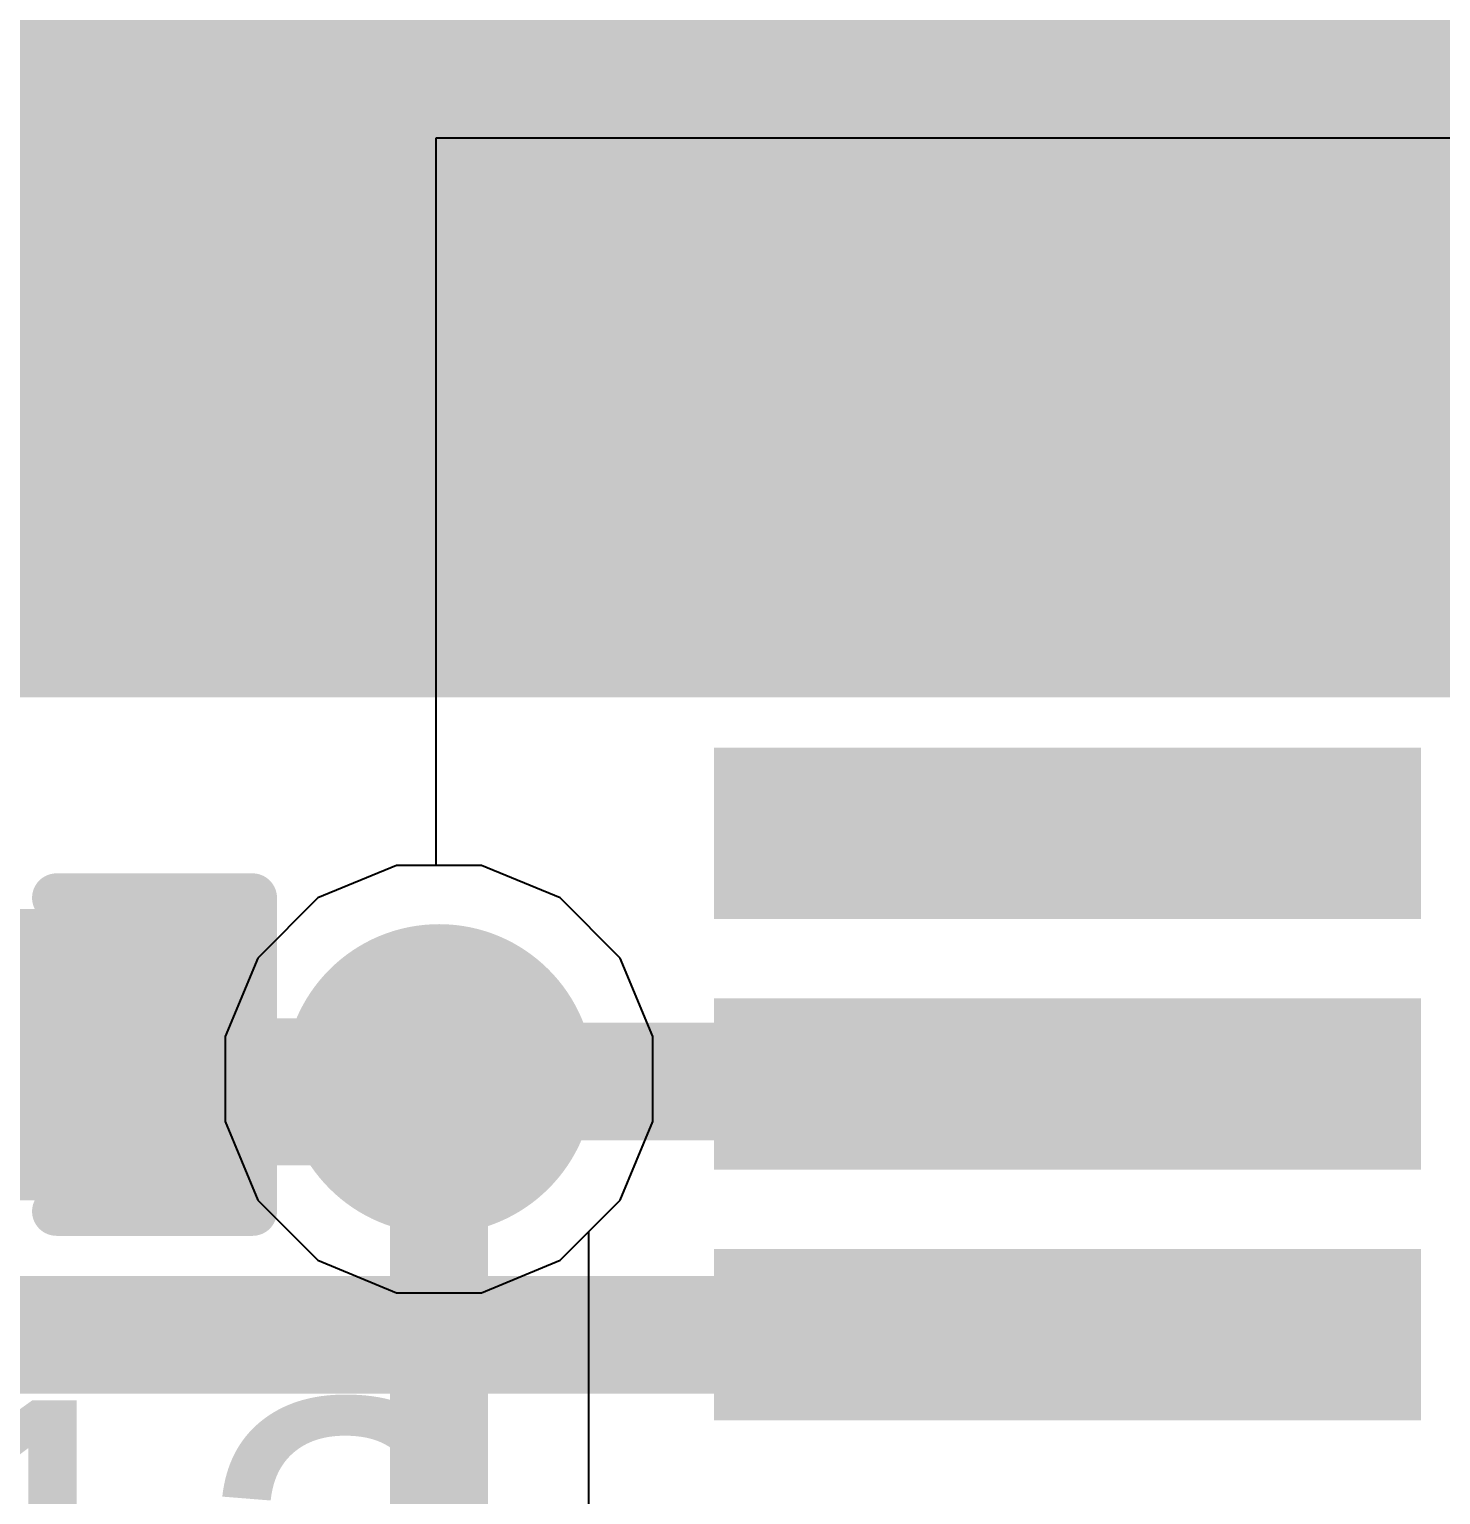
# Model space of a CAD drawing. Header units: inches. Extents: x -5 to 5328, y -4 to 5281.
# Drawn here: x 106.438 to 110.097, y 49.103 to 52.903 of the extents above; entities that cross this region are included whole.
import ezdxf

# ---------------------------------------------------------------- set-up
doc = ezdxf.new("R2010")
doc.units = ezdxf.units.IN
for name, color, linetype in [('Bottom Layer', 5, 'Continuous'), ('Bottom Solder', 6, 'Continuous'), ('Drill Drawing', 1, 'Continuous'), ('Layer 1', 16, 'Continuous'), ('Layer 2', 76, 'Continuous'), ('Top Layer', 1, 'Continuous'), ('Top Overlay', 2, 'Continuous'), ('Top Paste', 8, 'Continuous'), ('Top Solder', 216, 'Continuous'), ('Via Holes', 16, 'Continuous')]:
    doc.layers.add(name, color=color, linetype=linetype)
doc.styles.add('Arial', font='', dxfattribs={"height": 0.2})
doc.styles.get('Arial').set_extended_font_data('Arial')

# ---------------------------------------------------------------- blocks, each defined once
blk = doc.blocks.new('HTSSOP_14_EP_14')
at = {"layer": 'Top Layer'}
for points in [[(-2, 2.1215), (-2, 1.7785), (-3.7315, 1.7785), (-3.7315, 2.1215)], [(-2, 1.4715), (-2, 1.1285), (-3.7315, 1.1285), (-3.7315, 1.4715)], [(-2, 0.8215), (-2, 0.4785), (-3.7315, 0.4785), (-3.7315, 0.8215)], [(-2, 0.1715), (-2, -0.1715), (-3.7315, -0.1715), (-3.7315, 0.1715)]]:
    blk.add_hatch(color=1, dxfattribs=at).paths.add_polyline_path(points)
at = {"layer": 'Top Paste'}
for points in [[(-2, 2.1215), (-2, 1.7785), (-3.7315, 1.7785), (-3.7315, 2.1215)], [(-2, 1.4715), (-2, 1.1285), (-3.7315, 1.1285), (-3.7315, 1.4715)], [(-2, 0.8215), (-2, 0.4785), (-3.7315, 0.4785), (-3.7315, 0.8215)], [(-2, 0.1715), (-2, -0.1715), (-3.7315, -0.1715), (-3.7315, 0.1715)]]:
    blk.add_hatch(color=8, dxfattribs=at).paths.add_polyline_path(points)
at = {"layer": 'Top Solder'}
for points in [[(-1.9492, 2.1723), (-1.9492, 1.7277), (-3.7823, 1.7277), (-3.7823, 2.1723)], [(-1.9492, 1.5223), (-1.9492, 1.0777), (-3.7823, 1.0777), (-3.7823, 1.5223)], [(-1.9492, 0.8723), (-1.9492, 0.4277), (-3.7823, 0.4277), (-3.7823, 0.8723)], [(-1.9492, 0.2223), (-1.9492, -0.2223), (-3.7823, -0.2223), (-3.7823, 0.2223)]]:
    blk.add_hatch(color=216, dxfattribs=at).paths.add_polyline_path(points)
at = {"layer": 'Top Overlay'}
for points in [[(-4.0596, 1.823, 0.254, 0.254, 0), (-4.0596, 2.077, 0.254, 0.254, 0)], [(-4.0596, 2.077, 0.254, 0.254, 0), (-3.9326, 1.95, 0.254, 0.254, 0)], [(-4.0596, 1.823, 0.254, 0.254, 0), (-3.9326, 1.95, 0.254, 0.254, 0)]]:
    blk.add_lwpolyline(points, format="xyseb", dxfattribs=at)
for points in [[(-4.1231, 2.077, 0.127, 0.127, 1), (-3.9961, 2.077, 0.127, 0.127, 1)], [(-4.1231, 2.077, 0.127, 0.127, 1), (-3.9961, 2.077, 0.127, 0.127, 1)], [(-3.9961, 1.95, 0.127, 0.127, 1), (-3.8691, 1.95, 0.127, 0.127, 1)], [(-3.9961, 1.95, 0.127, 0.127, 1), (-3.8691, 1.95, 0.127, 0.127, 1)], [(-4.1231, 1.823, 0.127, 0.127, 1), (-3.9961, 1.823, 0.127, 0.127, 1)], [(-4.1231, 1.823, 0.127, 0.127, 1), (-3.9961, 1.823, 0.127, 0.127, 1)]]:
    blk.add_lwpolyline(points, format="xyseb", close=True, dxfattribs=at)
blk = doc.blocks.new('C___0402_198')
at = {"layer": 'Top Layer'}
for points in [[(-0.6985, -0.3175), (-0.6985, 0.3175), (-0.2413, 0.3175), (-0.2413, -0.3175)], [(0.2413, -0.3175), (0.2413, 0.3175), (0.6985, 0.3175), (0.6985, -0.3175)]]:
    blk.add_hatch(color=1, dxfattribs=at).paths.add_polyline_path(points)
at = {"layer": 'Top Paste'}
for points in [[(-0.6985, -0.3175), (-0.6985, 0.3175), (-0.2413, 0.3175), (-0.2413, -0.3175)], [(0.2413, -0.3175), (0.2413, 0.3175), (0.6985, 0.3175), (0.6985, -0.3175)]]:
    blk.add_hatch(color=8, dxfattribs=at).paths.add_polyline_path(points)
at = {"layer": 'Top Solder'}
for points in [[(-0.7585, -0.3775), (-0.7585, 0.3775), (-0.1813, 0.3775), (-0.1813, -0.3775)], [(0.1813, -0.3775), (0.1813, 0.3775), (0.7585, 0.3775), (0.7585, -0.3775)]]:
    blk.add_hatch(color=216, dxfattribs=at).paths.add_polyline_path(points)
at = {"layer": 'Top Overlay'}
for points in [[(-0.7874, 0.4064, 0.127, 0.127, 0), (-0.2794, 0.4064, 0.127, 0.127, 0)], [(-0.7874, -0.4064, 0.127, 0.127, 0), (-0.7874, 0.4064, 0.127, 0.127, 0)], [(0.2794, 0.4064, 0.127, 0.127, 0), (0.7874, 0.4064, 0.127, 0.127, 0)], [(0.7874, -0.4064, 0.127, 0.127, 0), (0.7874, 0.4064, 0.127, 0.127, 0)], [(-0.7874, -0.4064, 0.127, 0.127, 0), (-0.2794, -0.4064, 0.127, 0.127, 0)], [(0.2794, -0.4064, 0.127, 0.127, 0), (0.7874, -0.4064, 0.127, 0.127, 0)]]:
    blk.add_lwpolyline(points, format="xyseb", dxfattribs=at)
for points in [[(-0.8191, 0.4064, 0.0635, 0.0635, 1), (-0.7556, 0.4064, 0.0635, 0.0635, 1)], [(-0.8191, 0.4064, 0.0635, 0.0635, 1), (-0.7556, 0.4064, 0.0635, 0.0635, 1)], [(-0.3111, 0.4064, 0.0635, 0.0635, 1), (-0.2477, 0.4064, 0.0635, 0.0635, 1)], [(0.2477, 0.4064, 0.0635, 0.0635, 1), (0.3111, 0.4064, 0.0635, 0.0635, 1)], [(0.7556, 0.4064, 0.0635, 0.0635, 1), (0.8191, 0.4064, 0.0635, 0.0635, 1)], [(0.7556, 0.4064, 0.0635, 0.0635, 1), (0.8191, 0.4064, 0.0635, 0.0635, 1)], [(-0.8191, -0.4064, 0.0635, 0.0635, 1), (-0.7556, -0.4064, 0.0635, 0.0635, 1)], [(-0.8191, -0.4064, 0.0635, 0.0635, 1), (-0.7556, -0.4064, 0.0635, 0.0635, 1)], [(-0.3111, -0.4064, 0.0635, 0.0635, 1), (-0.2477, -0.4064, 0.0635, 0.0635, 1)], [(0.2477, -0.4064, 0.0635, 0.0635, 1), (0.3111, -0.4064, 0.0635, 0.0635, 1)], [(0.7556, -0.4064, 0.0635, 0.0635, 1), (0.8191, -0.4064, 0.0635, 0.0635, 1)], [(0.7556, -0.4064, 0.0635, 0.0635, 1), (0.8191, -0.4064, 0.0635, 0.0635, 1)]]:
    blk.add_lwpolyline(points, format="xyseb", close=True, dxfattribs=at)

msp = doc.modelspace()

# ---------------------------------------------------------------- hatches: boundary and pattern name
at = {"layer": 'Bottom Layer'}
h = msp.add_hatch(color=5, dxfattribs=at)
edge = h.paths.add_edge_path()
edge.add_arc((107.5003, 50.181), 0.3, 0, 360)
at = {"layer": 'Bottom Solder'}
h = msp.add_hatch(color=6, dxfattribs=at)
edge = h.paths.add_edge_path()
edge.add_arc((107.5003, 50.181), 0.4016, 0, 360)
at = {"layer": 'Layer 1'}
h = msp.add_hatch(color=16, dxfattribs=at)
edge = h.paths.add_edge_path()
edge.add_arc((107.5003, 50.181), 0.3, 0, 360)
at = {"layer": 'Layer 2'}
h = msp.add_hatch(color=76, dxfattribs=at)
edge = h.paths.add_edge_path()
edge.add_arc((107.5003, 50.181), 0.3, 0, 360)
at = {"layer": 'Top Layer'}
msp.add_hatch(color=1, dxfattribs=at).paths.add_polyline_path([(105.3594, 51.1706), (116.8602, 51.1706), (116.8602, 56.8122), (105.3594, 56.8122)])
h = msp.add_hatch(color=1, dxfattribs=at)
edge = h.paths.add_edge_path()
edge.add_arc((107.5003, 50.181), 0.3, 0, 360)
at = {"layer": 'Top Solder'}
h = msp.add_hatch(color=216, dxfattribs=at)
edge = h.paths.add_edge_path()
edge.add_arc((107.5003, 50.181), 0.4016, 0, 360)
at = {"layer": 'Via Holes'}
h = msp.add_hatch(color=7, dxfattribs=at)
edge = h.paths.add_edge_path()
edge.add_arc((107.5003, 50.181), 0.15, 0, 360)

# ---------------------------------------------------------------- linework, layer by layer
at = {"layer": 'Bottom Layer'}
for p, q in [((107.3901, 50.735), (107.1865, 50.6507)), ((107.6105, 50.735), (107.3901, 50.735)), ((107.8141, 50.6507), (107.6105, 50.735)), ((107.1865, 50.6507), (107.0306, 50.4948)), ((107.9699, 50.4948), (107.8141, 50.6507)), ((107.0306, 50.4948), (106.9463, 50.2912)), ((108.0543, 50.2912), (107.9699, 50.4948)), ((106.9463, 50.2912), (106.9463, 50.0708)), ((108.0543, 50.0708), (108.0543, 50.2912)), ((106.9463, 50.0708), (107.0306, 49.8672)), ((107.9699, 49.8672), (108.0543, 50.0708)), ((107.0306, 49.8672), (107.1865, 49.7114)), ((107.8141, 49.7114), (107.9699, 49.8672)), ((107.1865, 49.7114), (107.3901, 49.627)), ((107.6105, 49.627), (107.8141, 49.7114)), ((107.3901, 49.627), (107.6105, 49.627))]:
    msp.add_line(p, q, dxfattribs=at)
at = {"layer": 'Drill Drawing'}
for points in [[(107.3733, 50.308, 0.0508, 0.0508, 0), (107.5003, 50.435, 0.0508, 0.0508, 0)], [(107.5003, 50.435, 0.0508, 0.0508, 0), (107.6273, 50.308, 0.0508, 0.0508, 0)], [(107.4241, 50.2572, 0.0508, 0.0508, 0), (107.5003, 50.3334, 0.0508, 0.0508, 0)], [(107.5003, 50.3334, 0.0508, 0.0508, 0), (107.5765, 50.2572, 0.0508, 0.0508, 0)], [(107.2463, 50.308, 0.0508, 0.0508, 0), (107.3733, 50.181, 0.0508, 0.0508, 0)], [(107.2463, 50.308, 0.0508, 0.0508, 0), (107.3733, 50.308, 0.0508, 0.0508, 0)], [(107.6273, 50.308, 0.0508, 0.0508, 0), (107.7543, 50.308, 0.0508, 0.0508, 0)], [(107.6273, 50.181, 0.0508, 0.0508, 0), (107.7543, 50.308, 0.0508, 0.0508, 0)], [(107.3479, 50.2572, 0.0508, 0.0508, 0), (107.4241, 50.181, 0.0508, 0.0508, 0)], [(107.3479, 50.2572, 0.0508, 0.0508, 0), (107.4241, 50.2572, 0.0508, 0.0508, 0)], [(107.5765, 50.2572, 0.0508, 0.0508, 0), (107.6527, 50.2572, 0.0508, 0.0508, 0)], [(107.5765, 50.181, 0.0508, 0.0508, 0), (107.6527, 50.2572, 0.0508, 0.0508, 0)], [(107.2463, 50.054, 0.0508, 0.0508, 0), (107.3733, 50.181, 0.0508, 0.0508, 0)], [(107.3479, 50.1048, 0.0508, 0.0508, 0), (107.4241, 50.181, 0.0508, 0.0508, 0)], [(107.5765, 50.181, 0.0508, 0.0508, 0), (107.6527, 50.1048, 0.0508, 0.0508, 0)], [(107.6273, 50.181, 0.0508, 0.0508, 0), (107.7543, 50.054, 0.0508, 0.0508, 0)], [(107.3479, 50.1048, 0.0508, 0.0508, 0), (107.4241, 50.1048, 0.0508, 0.0508, 0)], [(107.4241, 50.1048, 0.0508, 0.0508, 0), (107.5003, 50.0286, 0.0508, 0.0508, 0)], [(107.5003, 50.0286, 0.0508, 0.0508, 0), (107.5765, 50.1048, 0.0508, 0.0508, 0)], [(107.5765, 50.1048, 0.0508, 0.0508, 0), (107.6527, 50.1048, 0.0508, 0.0508, 0)], [(107.2463, 50.054, 0.0508, 0.0508, 0), (107.3733, 50.054, 0.0508, 0.0508, 0)], [(107.3733, 50.054, 0.0508, 0.0508, 0), (107.5003, 49.927, 0.0508, 0.0508, 0)], [(107.5003, 49.927, 0.0508, 0.0508, 0), (107.6273, 50.054, 0.0508, 0.0508, 0)], [(107.6273, 50.054, 0.0508, 0.0508, 0), (107.7543, 50.054, 0.0508, 0.0508, 0)]]:
    msp.add_lwpolyline(points, format="xyseb", dxfattribs=at)
for points in [[(107.4876, 50.435, 0.0254, 0.0254, 1), (107.513, 50.435, 0.0254, 0.0254, 1)], [(107.4876, 50.435, 0.0254, 0.0254, 1), (107.513, 50.435, 0.0254, 0.0254, 1)], [(107.4876, 50.3334, 0.0254, 0.0254, 1), (107.513, 50.3334, 0.0254, 0.0254, 1)], [(107.4876, 50.3334, 0.0254, 0.0254, 1), (107.513, 50.3334, 0.0254, 0.0254, 1)], [(107.2336, 50.308, 0.0254, 0.0254, 1), (107.259, 50.308, 0.0254, 0.0254, 1)], [(107.2336, 50.308, 0.0254, 0.0254, 1), (107.259, 50.308, 0.0254, 0.0254, 1)], [(107.3606, 50.308, 0.0254, 0.0254, 1), (107.386, 50.308, 0.0254, 0.0254, 1)], [(107.3606, 50.308, 0.0254, 0.0254, 1), (107.386, 50.308, 0.0254, 0.0254, 1)], [(107.6146, 50.308, 0.0254, 0.0254, 1), (107.64, 50.308, 0.0254, 0.0254, 1)], [(107.6146, 50.308, 0.0254, 0.0254, 1), (107.64, 50.308, 0.0254, 0.0254, 1)], [(107.7416, 50.308, 0.0254, 0.0254, 1), (107.767, 50.308, 0.0254, 0.0254, 1)], [(107.7416, 50.308, 0.0254, 0.0254, 1), (107.767, 50.308, 0.0254, 0.0254, 1)], [(107.3352, 50.2572, 0.0254, 0.0254, 1), (107.3606, 50.2572, 0.0254, 0.0254, 1)], [(107.3352, 50.2572, 0.0254, 0.0254, 1), (107.3606, 50.2572, 0.0254, 0.0254, 1)], [(107.4114, 50.2572, 0.0254, 0.0254, 1), (107.4368, 50.2572, 0.0254, 0.0254, 1)], [(107.4114, 50.2572, 0.0254, 0.0254, 1), (107.4368, 50.2572, 0.0254, 0.0254, 1)], [(107.5638, 50.2572, 0.0254, 0.0254, 1), (107.5892, 50.2572, 0.0254, 0.0254, 1)], [(107.5638, 50.2572, 0.0254, 0.0254, 1), (107.5892, 50.2572, 0.0254, 0.0254, 1)], [(107.64, 50.2572, 0.0254, 0.0254, 1), (107.6654, 50.2572, 0.0254, 0.0254, 1)], [(107.64, 50.2572, 0.0254, 0.0254, 1), (107.6654, 50.2572, 0.0254, 0.0254, 1)], [(107.3606, 50.181, 0.0254, 0.0254, 1), (107.386, 50.181, 0.0254, 0.0254, 1)], [(107.3606, 50.181, 0.0254, 0.0254, 1), (107.386, 50.181, 0.0254, 0.0254, 1)], [(107.4114, 50.181, 0.0254, 0.0254, 1), (107.4368, 50.181, 0.0254, 0.0254, 1)], [(107.4114, 50.181, 0.0254, 0.0254, 1), (107.4368, 50.181, 0.0254, 0.0254, 1)], [(107.5638, 50.181, 0.0254, 0.0254, 1), (107.5892, 50.181, 0.0254, 0.0254, 1)], [(107.5638, 50.181, 0.0254, 0.0254, 1), (107.5892, 50.181, 0.0254, 0.0254, 1)], [(107.6146, 50.181, 0.0254, 0.0254, 1), (107.64, 50.181, 0.0254, 0.0254, 1)], [(107.6146, 50.181, 0.0254, 0.0254, 1), (107.64, 50.181, 0.0254, 0.0254, 1)], [(107.3352, 50.1048, 0.0254, 0.0254, 1), (107.3606, 50.1048, 0.0254, 0.0254, 1)], [(107.3352, 50.1048, 0.0254, 0.0254, 1), (107.3606, 50.1048, 0.0254, 0.0254, 1)], [(107.4114, 50.1048, 0.0254, 0.0254, 1), (107.4368, 50.1048, 0.0254, 0.0254, 1)], [(107.4114, 50.1048, 0.0254, 0.0254, 1), (107.4368, 50.1048, 0.0254, 0.0254, 1)], [(107.5638, 50.1048, 0.0254, 0.0254, 1), (107.5892, 50.1048, 0.0254, 0.0254, 1)], [(107.5638, 50.1048, 0.0254, 0.0254, 1), (107.5892, 50.1048, 0.0254, 0.0254, 1)], [(107.64, 50.1048, 0.0254, 0.0254, 1), (107.6654, 50.1048, 0.0254, 0.0254, 1)], [(107.64, 50.1048, 0.0254, 0.0254, 1), (107.6654, 50.1048, 0.0254, 0.0254, 1)], [(107.2336, 50.054, 0.0254, 0.0254, 1), (107.259, 50.054, 0.0254, 0.0254, 1)], [(107.2336, 50.054, 0.0254, 0.0254, 1), (107.259, 50.054, 0.0254, 0.0254, 1)], [(107.3606, 50.054, 0.0254, 0.0254, 1), (107.386, 50.054, 0.0254, 0.0254, 1)], [(107.3606, 50.054, 0.0254, 0.0254, 1), (107.386, 50.054, 0.0254, 0.0254, 1)], [(107.6146, 50.054, 0.0254, 0.0254, 1), (107.64, 50.054, 0.0254, 0.0254, 1)], [(107.6146, 50.054, 0.0254, 0.0254, 1), (107.64, 50.054, 0.0254, 0.0254, 1)], [(107.7416, 50.054, 0.0254, 0.0254, 1), (107.767, 50.054, 0.0254, 0.0254, 1)], [(107.7416, 50.054, 0.0254, 0.0254, 1), (107.767, 50.054, 0.0254, 0.0254, 1)], [(107.4876, 50.0286, 0.0254, 0.0254, 1), (107.513, 50.0286, 0.0254, 0.0254, 1)], [(107.4876, 50.0286, 0.0254, 0.0254, 1), (107.513, 50.0286, 0.0254, 0.0254, 1)], [(107.4876, 49.927, 0.0254, 0.0254, 1), (107.513, 49.927, 0.0254, 0.0254, 1)], [(107.4876, 49.927, 0.0254, 0.0254, 1), (107.513, 49.927, 0.0254, 0.0254, 1)]]:
    msp.add_lwpolyline(points, format="xyseb", close=True, dxfattribs=at)
at = {"layer": 'Layer 1'}
for p, q in [((107.3901, 50.735), (107.1865, 50.6507)), ((107.6105, 50.735), (107.3901, 50.735)), ((107.8141, 50.6507), (107.6105, 50.735)), ((107.1865, 50.6507), (107.0306, 50.4948)), ((107.9699, 50.4948), (107.8141, 50.6507)), ((107.0306, 50.4948), (106.9463, 50.2912)), ((108.0543, 50.2912), (107.9699, 50.4948)), ((106.9463, 50.2912), (106.9463, 50.0708)), ((108.0543, 50.0708), (108.0543, 50.2912)), ((106.9463, 50.0708), (107.0306, 49.8672)), ((107.9699, 49.8672), (108.0543, 50.0708)), ((107.0306, 49.8672), (107.1865, 49.7114)), ((107.8141, 49.7114), (107.9699, 49.8672)), ((107.1865, 49.7114), (107.3901, 49.627)), ((107.6105, 49.627), (107.8141, 49.7114)), ((107.3901, 49.627), (107.6105, 49.627))]:
    msp.add_line(p, q, dxfattribs=at)
at = {"layer": 'Layer 2'}
for p, q in [((107.4928, 50.735), (107.4928, 52.621)), ((107.4928, 52.621), (120.8651, 52.621)), ((107.6105, 50.735), (107.4928, 50.735)), ((107.8141, 50.6507), (107.6105, 50.735)), ((107.9699, 50.4948), (107.8141, 50.6507)), ((108.0543, 50.2912), (107.9699, 50.4948)), ((108.0543, 50.0708), (108.0543, 50.2912)), ((107.9699, 49.8672), (108.0543, 50.0708)), ((107.8888, 49.786), (107.9699, 49.8672)), ((107.8888, 46.861), (107.8888, 49.786))]:
    msp.add_line(p, q, dxfattribs=at)
msp.add_lwpolyline([(107.5003, 46.7001, 0.254, 0.254, 0), (107.5003, 50.181, 0.254, 0.254, 0)], format="xyseb", dxfattribs=at)
msp.add_lwpolyline([(107.4368, 50.181, 0.127, 0.127, 1), (107.5638, 50.181, 0.127, 0.127, 1)], format="xyseb", close=True, dxfattribs=at)
at = {"layer": 'Top Layer'}
for points in [[(106.6993, 50.1862, 0.381, 0.381, 0), (106.6993, 50.2444, 0.381, 0.381, 0)], [(106.6993, 50.1862, 0.381, 0.381, 0), (106.7374, 50.1481, 0.381, 0.381, 0)], [(106.7374, 50.1481, 0.381, 0.381, 0), (107.4674, 50.1481, 0.381, 0.381, 0)], [(107.4674, 50.1481, 0.381, 0.381, 0), (107.5003, 50.181, 0.381, 0.381, 0)], [(107.5003, 50.181, 0.3048, 0.3048, 0), (107.5067, 50.1746, 0.3048, 0.3048, 0)], [(107.5067, 50.1746, 0.3048, 0.3048, 0), (109.1229, 50.1746, 0.3048, 0.3048, 0)], [(109.1229, 50.1746, 0.3048, 0.3048, 0), (109.1293, 50.1682, 0.3048, 0.3048, 0)], [(104.4707, 49.5182, 0.3048, 0.3048, 0), (109.1293, 49.5182, 0.3048, 0.3048, 0)]]:
    msp.add_lwpolyline(points, format="xyseb", dxfattribs=at)
for points in [[(106.6041, 50.2444, 0.1905, 0.1905, 1), (106.7946, 50.2444, 0.1905, 0.1905, 1)], [(106.6041, 50.1862, 0.1905, 0.1905, 1), (106.7946, 50.1862, 0.1905, 0.1905, 1)], [(106.6041, 50.1862, 0.1905, 0.1905, 1), (106.7946, 50.1862, 0.1905, 0.1905, 1)], [(106.6422, 50.1481, 0.1905, 0.1905, 1), (106.8327, 50.1481, 0.1905, 0.1905, 1)], [(106.6422, 50.1481, 0.1905, 0.1905, 1), (106.8327, 50.1481, 0.1905, 0.1905, 1)], [(107.3721, 50.1481, 0.1905, 0.1905, 1), (107.5626, 50.1481, 0.1905, 0.1905, 1)], [(107.3721, 50.1481, 0.1905, 0.1905, 1), (107.5626, 50.1481, 0.1905, 0.1905, 1)], [(107.405, 50.181, 0.1905, 0.1905, 1), (107.5955, 50.181, 0.1905, 0.1905, 1)], [(107.4241, 50.181, 0.1524, 0.1524, 1), (107.5765, 50.181, 0.1524, 0.1524, 1)], [(107.4305, 50.1746, 0.1524, 0.1524, 1), (107.5829, 50.1746, 0.1524, 0.1524, 1)], [(107.4305, 50.1746, 0.1524, 0.1524, 1), (107.5829, 50.1746, 0.1524, 0.1524, 1)], [(109.0467, 50.1746, 0.1524, 0.1524, 1), (109.1991, 50.1746, 0.1524, 0.1524, 1)], [(109.0467, 50.1746, 0.1524, 0.1524, 1), (109.1991, 50.1746, 0.1524, 0.1524, 1)], [(109.0531, 50.1682, 0.1524, 0.1524, 1), (109.2055, 50.1682, 0.1524, 0.1524, 1)], [(109.0531, 49.5182, 0.1524, 0.1524, 1), (109.2055, 49.5182, 0.1524, 0.1524, 1)]]:
    msp.add_lwpolyline(points, format="xyseb", close=True, dxfattribs=at)

# ---------------------------------------------------------------- block references
for name, p in [('HTSSOP_14_EP_14', (111.9951, 49.5182)), ('C___0402_198', (106.2294, 50.2444))]:
    msp.add_blockref(name, p)

# ---------------------------------------------------------------- texts
at = {"layer": 'Top Overlay', "style": 'Arial'}
for s, p in [('U1', (105.8317, 51.3466)), ('C13', (105.0536, 48.332))]:
    msp.add_text(s, height=1.016, dxfattribs=at).set_placement(p)

doc.saveas('drawing.dxf')
